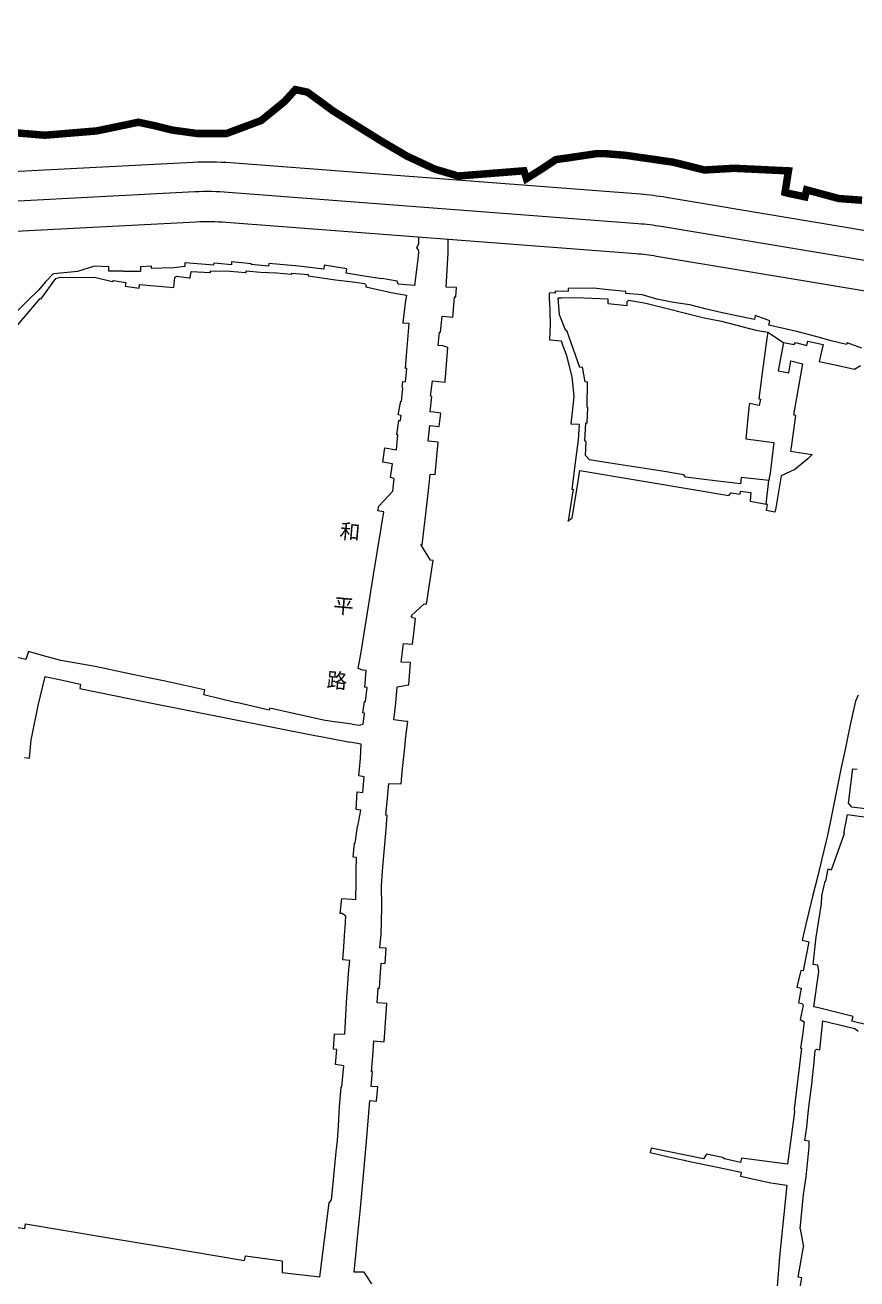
# Model space of a CAD drawing. Extents: x 529262 to 576451, y 2694391 to 2717535.
# Drawn here: x 566821.5 to 567044.2, y 2710400.7 to 2710736.6 of the extents above; entities that cross this region are included whole.
import ezdxf
from ezdxf.xclip import XClip

# ---------------------------------------------------------------- set-up
doc = ezdxf.new("R2010")
doc.units = 0
doc.header["$XCLIPFRAME"] = 0
for name, color, linetype in [('PP-COM', 7, 'Continuous'), ('RD-中线', 40, 'Continuous'), ('RD-红线', 7, 'Continuous'), ('RD-街巷路', 8, 'Continuous'), ('RD-路名', 7, 'Continuous'), ('河流', 4, 'Continuous')]:
    doc.layers.add(name, color=color, linetype=linetype)
doc.styles.add('黑体', font='simhei.ttf')

# ---------------------------------------------------------------- blocks, each defined once
blk = doc.blocks.new('A$C19FD0107')
at = {"layer": 'RD-中线', "color": 8, "linetype": 'Continuous'}
blk.add_lwpolyline([(-3938.91, 16280.78), (-4006.14, 16292.01, 0.022258), (-4012.33, 16292.76), (-4122.09, 16301.18, 0.032174), (-4131.09, 16301.29), (-4205.5, 16297.41, -0.007977), (-4207.73, 16297.32), (-4277.75, 16295.91), (-4280.7, 16295.84, -0.037227), (-4291.09, 16296.36), (-4372.08, 16306.53, 0.007853), (-4374.27, 16306.77), (-4486.25, 16317.26, -0.008137), (-4488.51, 16317.51), (-4529.54, 16322.71, -0.015991), (-4533.96, 16323.42), (-4709.18, 16357.11, -0.012869), (-4712.7, 16357.88), (-4759.16, 16369.32, -0.012869), (-4762.63, 16370.27), (-4892.31, 16409.38, -0.017764)], format="xyb", dxfattribs=at)
at = {"layer": 'RD-中线', "color": 8, "linetype": 'Continuous', "flags": 128}
for points in [[(-4490.73, 14139.44, 0), (-4490.29, 14139.42)], [(-3818.25, 14086.17, 0), (-3817.74, 14086.17)]]:
    blk.add_lwpolyline(points, format="xyb", dxfattribs=at)
at = {"layer": 'RD-红线', "color": 8, "linetype": 'Continuous', "flags": 128}
for points in [[(-4578.11, 16340.05), (-4532.45, 16331.27, 0.015991), (-4528.54, 16330.65), (-4487.51, 16325.45, 0.008137), (-4485.5, 16325.23), (-4373.52, 16314.73, -0.007853), (-4371.09, 16314.47), (-4290.09, 16304.3, 0.037227), (-4280.89, 16303.84), (-4277.93, 16303.91), (-4207.89, 16305.32, 0.007977), (-4205.92, 16305.39), (-4131.5, 16309.28, -0.032174), (-4121.48, 16309.15), (-4011.72, 16300.74, -0.022258), (-4004.83, 16299.9), (-3937.59, 16288.67, -0.043554)], [(-4581.1, 16324.33), (-4535.47, 16315.56, 0.015991), (-4530.55, 16314.78), (-4489.52, 16309.58, 0.008137), (-4486.99, 16309.3), (-4375.02, 16298.8, -0.007853), (-4373.08, 16298.59), (-4292.09, 16288.42, 0.037227), (-4280.5, 16287.84), (-4277.57, 16287.91), (-4207.57, 16289.33, 0.007977), (-4205.08, 16289.42), (-4130.67, 16293.3, -0.032174), (-4122.7, 16293.2), (-4012.94, 16284.79, -0.022258), (-4007.46, 16284.12), (-3940.23, 16272.89, -0.043554)]]:
    blk.add_lwpolyline(points, format="xyb", dxfattribs=at)
at = {"layer": '河流', "color": 8, "const_width": 2, "elevation": 145.93}
blk.add_lwpolyline([(-3952.39, 16299.06), (-3958.65, 16299.53), (-3967.23, 16301.84), (-3967.69, 16299.99), (-3972.1, 16300.91), (-3973.02, 16301.15), (-3972.1, 16306.94), (-3986.7, 16307.63), (-3994.58, 16307.17), (-4002.92, 16309.25), (-4015.67, 16311.1), (-4021.47, 16311.57), (-4023.32, 16311.57), (-4031.12, 16310.42), (-4034.36, 16309.96), (-4037.84, 16307.64), (-4042.25, 16304.86), (-4042.94, 16306.95), (-4060.56, 16305.56), (-4066.81, 16307.41), (-4074.23, 16310.88), (-4080.95, 16314.82), (-4093.93, 16322.92), (-4100.89, 16328.02), (-4104.13, 16328.71), (-4107.03, 16325.51), (-4113.29, 16320.42), (-4122.56, 16316.95), (-4130.44, 16316.95), (-4137.16, 16317.87), (-4141.8, 16319.03), (-4146.2, 16319.96), (-4157.33, 16317.64), (-4171.24, 16316.48), (-4182.36, 16317.41)], dxfattribs=at)
at = {"layer": '河流', "color": 8, "const_width": 2}
blk.add_lwpolyline([(-4064.36, 16306.68), (-4066.81, 16307.41), (-4074.23, 16310.88), (-4080.95, 16314.82), (-4093.93, 16322.92), (-4100.89, 16328.02), (-4104.13, 16328.71), (-4107.03, 16325.51), (-4113.29, 16320.42), (-4122.56, 16316.95), (-4130.44, 16316.95), (-4137.16, 16317.87), (-4141.8, 16319.03), (-4146.2, 16319.96), (-4157.33, 16317.64), (-4171.24, 16316.48), (-4182.36, 16317.41)], dxfattribs=at)

msp = doc.modelspace()

# ---------------------------------------------------------------- linework, layer by layer
at = {"layer": 'RD-街巷路', "color": 8}
for points, elevation in [([(566926.962, 2710678.074), (566926.962, 2710679.843)], 138.151), ([(566934.745, 2710675.562), (566934.745, 2710679.246)], 146.721), ([(566961.898, 2710662.677), (566961.898, 2710664.783)], 139.758), ([(567020.371, 2710654.339), (567020.227, 2710653.287), (567019.063, 2710644.734), (567017.943, 2710636.499), (567018.382, 2710636.418), (567018.061, 2710634.696), (567015.505, 2710635.172), (567015.321, 2710634.182), (567014.514, 2710625.714), (567022.002, 2710624.76), (567020.923, 2710615.829), (567020.804, 2710615.843), (567020.655, 2710614.557)], 146.473), ([(567024.562, 2710651.516), (567023.173, 2710643.976), (567025.997, 2710643.455), (567026.574, 2710646.671), (567029.656, 2710645.859), (567027.249, 2710632.163), (567027.664, 2710632.061), (567027.812, 2710632.025), (567026.6, 2710623.492), (567026.457, 2710622.482), (567032.234, 2710621.586), (567031.086, 2710620.408), (567027.589, 2710617.526), (567023.973, 2710615.838), (567022.47, 2710607.223), (567022.279, 2710606.131), (567020.023, 2710606.521), (567020.321, 2710608.145), (567019.921, 2710608.221)], 139.664), ([(567029.01, 2710414.132), (567029.906, 2710409.315)], 142.464)]:
    msp.add_lwpolyline(points, dxfattribs=dict(at, elevation=elevation))
at = {"layer": 'RD-街巷路', "color": 8, "linetype": 'Continuous'}
for points, elevation in [([(566914.362, 2710399.39), (566912.291, 2710402.461), (566909.634, 2710402.493), (566909.726, 2710403.472), (566910.154, 2710407.857), (566910.539, 2710411.797), (566910.961, 2710416.045), (566911.34, 2710419.632), (566912.127, 2710428.459), (566912.463, 2710432.533), (566912.874, 2710437.523), (566913.777, 2710448.481), (566915.594, 2710448.333), (566915.903, 2710452.116), (566914.196, 2710452.266), (566914.548, 2710456.267), (566914.268, 2710456.267), (566914.618, 2710460.391), (566914.902, 2710464.424), (566917.643, 2710464.229), (566918.355, 2710474.451), (566915.778, 2710474.613), (566916.046, 2710478.594), (566916.376, 2710478.559), (566916.582, 2710481.419), (566916.81, 2710485.234), (566917.862, 2710485.156), (566918.152, 2710489.262), (566916.52, 2710489.385), (566916.795, 2710493.064), (566916.927, 2710496.146), (566917.025, 2710500.58), (566916.948, 2710505.962), (566917.295, 2710511.105), (566917.718, 2710516.086), (566918.066, 2710520.064), (566918.485, 2710524.853), (566918.093, 2710524.887), (566918.486, 2710529.494), (566918.853, 2710533.365), (566922.159, 2710533.293), (566922.574, 2710537.431), (566923.077, 2710542.15), (566923.443, 2710546.007), (566923.942, 2710550.022), (566923.516, 2710550.061), (566920.234, 2710550.45), (566920.723, 2710554.903), (566921.141, 2710559.338), (566924.24, 2710559.801), (566924.726, 2710565.842), (566922.202, 2710565.922), (566922.843, 2710570.937), (566925.241, 2710570.742), (566925.632, 2710574.355), (566925.989, 2710577.647), (566925.197, 2710577.815), (566924.849, 2710578.296), (566928.306, 2710581.523), (566928.989, 2710581.42), (566930.729, 2710593.186), (566930.077, 2710593.276), (566927.482, 2710597.407), (566927.822, 2710597.339), (566928.351, 2710601.894), (566928.791, 2710605.691), (566929.6, 2710612.666), (566929.975, 2710616.294), (566931.254, 2710616.157), (566932.115, 2710624.81), (566929.377, 2710625.11), (566929.84, 2710629.329), (566932.39, 2710629.014), (566932.837, 2710632.651), (566930.971, 2710632.872), (566929.974, 2710632.992), (566930.439, 2710637.114), (566930.038, 2710637.165), (566930.562, 2710641.321), (566933.961, 2710640.944), (566933.975, 2710641.178), (566934.316, 2710645.699), (566934.66, 2710650.252), (566933.354, 2710650.641), (566932.082, 2710650.769), (566932.445, 2710654.369), (566932.76, 2710654.337), (566933.192, 2710658.621), (566936.067, 2710658.359), (566936.406, 2710662.553), (566936.505, 2710663.778), (566936.815, 2710663.754), (566937.015, 2710666.255), (566934.239, 2710666.357), (566934.745, 2710675.562)], 150.072), ([(566925.887, 2710666.861), (566926.826, 2710674.555), (566926.94, 2710675.965), (566926.857, 2710676.373), (566926.373, 2710676.912), (566926.962, 2710678.074)], 138.151), ([(566925.897, 2710666.792), (566925.887, 2710666.861), (566921.395, 2710667.152), (566921.127, 2710668.028), (566916.997, 2710668.705), (566916.988, 2710668.623), (566912.315, 2710669.37), (566907.422, 2710670.153), (566907.604, 2710671.289), (566901.531, 2710672.26), (566901.474, 2710671.167), (566893.993, 2710672.101), (566893.786, 2710672.101), (566886.722, 2710672.75), (566886.647, 2710672.019), (566882.065, 2710672.489), (566882.082, 2710672.654), (566876.8, 2710673.148), (566876.719, 2710672.346), (566873.069, 2710672.715), (566871.988, 2710672.797), (566871.949, 2710672.29), (566864.342, 2710672.869), (566864.285, 2710672.87), (566864.302, 2710671.924), (566861.353, 2710671.523), (566858.078, 2710671.509), (566855.357, 2710671.426), (566855.33, 2710671.995), (566852.407, 2710671.863), (566852.412, 2710670.567), (566847.885, 2710670.617), (566847.742, 2710670.626), (566843.929, 2710670.65), (566843.929, 2710671.8), (566840.033, 2710672.045), (566835.53, 2710670.597), (566829.177, 2710669.99), (566829.11, 2710670.064), (566826.903, 2710667.747), (566825.153, 2710665.698), (566822.151, 2710662.725), (566816.997, 2710657.554)], 138.151), ([(566819.072, 2710655.716), (566825.507, 2710663.301), (566825.743, 2710663.18), (566829.729, 2710668.676), (566830.985, 2710669.088), (566839.611, 2710668.936), (566840.044, 2710669.075), (566844.804, 2710667.892), (566845.136, 2710668.174), (566848.462, 2710667.606), (566848.251, 2710666.649), (566852.026, 2710666.121), (566852.168, 2710667.084), (566861.298, 2710666.27), (566861.592, 2710668.956), (566862.001, 2710669.285), (566865.316, 2710668.926), (566865.735, 2710668.887), (566865.922, 2710670.615), (566871.07, 2710670.347), (566871.12, 2710670.347), (566871.123, 2710670.798), (566876.341, 2710670.653), (566876.426, 2710670.66), (566880.495, 2710670.337), (566880.666, 2710670.317), (566880.713, 2710670.717), (566884.508, 2710670.414), (566888.817, 2710670.256), (566892.926, 2710669.896), (566892.954, 2710670.114), (566897.302, 2710669.739), (566897.264, 2710669.429), (566900.96, 2710668.883), (566904.65, 2710668.327), (566908.558, 2710667.923), (566912.389, 2710667.347), (566912.656, 2710667.104), (566912.777, 2710666.779), (566912.74, 2710666.437), (566919.535, 2710664.989), (566923.624, 2710664.227), (566923.475, 2710663.061), (566923.525, 2710663.053)], 135.459), ([(567045.581, 2710650.077), (567041.59, 2710651.491), (567041.424, 2710651.023), (567037.374, 2710652.017), (567033.189, 2710653.139), (567028.536, 2710654.386), (567024.597, 2710655.306), (567020.663, 2710656.225), (567020.874, 2710657.344), (567016.972, 2710658.765), (567016.778, 2710657.684), (567012.022, 2710658.7), (567007.812, 2710659.6), (567003.581, 2710660.606), (566999.511, 2710661.644), (566995.077, 2710662.255), (566990.626, 2710663.195), (566986.762, 2710664.29), (566982.334, 2710664.673), (566982.358, 2710665.257), (566977.617, 2710665.711), (566973.663, 2710666.09), (566966.94, 2710666.011), (566966.909, 2710665.254), (566963.423, 2710665.326), (566963.423, 2710664.782), (566961.9, 2710664.835)], 146.693), ([(566909.109, 2710549.283), (566910.945, 2710549.017), (566911.985, 2710549.338), (566912.404, 2710552.269), (566911.963, 2710552.322), (566912.383, 2710555.358), (566912.609, 2710555.358), (566913.12, 2710559.106), (566912.447, 2710559.231), (566912.853, 2710563.651), (566911.916, 2710563.787), (566910.709, 2710564.252), (566911.44, 2710568.607), (566912.807, 2710576.976), (566913.902, 2710583.678), (566914.106, 2710584.883), (566914.826, 2710589.343), (566916.834, 2710601.79), (566917.548, 2710606.214), (566915.958, 2710606.471), (566916.2, 2710607.685), (566919.998, 2710611.723), (566920.335, 2710615.163), (566919.299, 2710615.365), (566919.853, 2710619.086), (566917.26, 2710619.528), (566917.826, 2710623.31), (566920.924, 2710622.8), (566921.335, 2710626.806), (566921.029, 2710626.845), (566921.525, 2710630.695), (566922.042, 2710630.62), (566922.223, 2710632.041), (566921.382, 2710632.16), (566922.137, 2710635.872), (566922.246, 2710635.858), (566922.651, 2710639.344), (566922.416, 2710639.652), (566922.514, 2710640.205), (566922.677, 2710641.127), (566923.34, 2710641.045), (566923.663, 2710644.555), (566923.322, 2710644.584), (566923.619, 2710648.062), (566924.353, 2710656.628), (566922.676, 2710656.772), (566922.698, 2710656.946), (566923.444, 2710662.813), (566923.475, 2710663.061)], 135.459), ([(566961.898, 2710662.677), (566962.08, 2710656.492), (566961.929, 2710652.29), (566964.992, 2710652.023), (566965.517, 2710650.65), (566966.362, 2710648.329), (566967.9, 2710642.361), (566968.438, 2710637.059), (566967.968, 2710632.886), (566967.62, 2710629.795), (566969.813, 2710629.68), (566969.594, 2710625.507), (566968.968, 2710620.763), (566967.931, 2710612.27), (566968.24, 2710612.22), (566966.867, 2710603.766), (566966.856, 2710603.7), (566967.947, 2710604.553), (566969.377, 2710613.264), (566970.069, 2710617.233), (567001.989, 2710611.894), (567009.89, 2710610.579), (567010.52, 2710611.269), (567012.954, 2710610.918), (567013.082, 2710611.73), (567015.802, 2710611.343), (567015.666, 2710609.023), (567019.921, 2710608.221), (567020.655, 2710614.557), (567013.255, 2710615.403), (567013.047, 2710613.706), (567006.954, 2710614.45), (567002.572, 2710614.979), (566998.356, 2710615.489), (566997.842, 2710616.14), (566994.103, 2710616.705), (566993.766, 2710616.819), (566989.744, 2710617.442), (566978.123, 2710619.216), (566974.228, 2710619.872), (566972.655, 2710620.136), (566971.584, 2710621.296), (566971.763, 2710624.99), (566971.356, 2710625.115), (566971.596, 2710630.015), (566972.007, 2710629.995), (566972.209, 2710634.152), (566972.021, 2710634.268), (566972.128, 2710640.902), (566971.48, 2710641.049), (566970.775, 2710644.932), (566970.066, 2710644.848), (566966.543, 2710654.791), (566966.31, 2710654.677), (566964.608, 2710658.967), (566964.257, 2710663.53), (566965.14, 2710663.552), (566968.98, 2710663.651), (566977.537, 2710663.221), (566977.562, 2710662.042), (566982.681, 2710661.45), (566982.744, 2710662.41), (566983.144, 2710662.881), (566987.678, 2710662.125), (567003.335, 2710658.161), (567007.956, 2710657.293), (567017.135, 2710654.9), (567020.371, 2710654.339), (567024.562, 2710651.516), (567027.386, 2710650.996), (567027.747, 2710651.535), (567030.844, 2710650.789), (567031.123, 2710651.945), (567035.144, 2710651.023), (567034.14, 2710646.498), (567038.403, 2710645.566), (567043.578, 2710644.434), (567045.193, 2710645.418)], 146.693), ([(566909.109, 2710549.283), (566904.355, 2710549.934), (566901.869, 2710550.249), (566893.364, 2710552.158), (566887.003, 2710553.6), (566886.878, 2710553.069), (566878.089, 2710555.146), (566878.065, 2710555.039), (566873.761, 2710556.065), (566869.363, 2710557.164), (566869.656, 2710558.474), (566869.476, 2710558.514), (566858.986, 2710560.793), (566854.545, 2710561.693), (566848.564, 2710562.993), (566840.229, 2710564.724), (566831.084, 2710566.38), (566826.406, 2710567.61), (566822.383, 2710568.78), (566821.724, 2710566.64), (566817.537, 2710567.593)], 135.459), ([(566821.287, 2710540.372), (566822.663, 2710540.223), (566823.155, 2710545.072), (566823.258, 2710545.909), (566825.01, 2710554.31), (566826.866, 2710562.045), (566831.056, 2710561.174), (566836.334, 2710560.055), (566836.107, 2710558.845), (566854.124, 2710555.169), (566899.041, 2710546.258), (566900.643, 2710545.961), (566908.42, 2710544.449)], 135.459), ([(567044.578, 2710557.091), (567043.816, 2710555.436), (567043.151, 2710552.328), (567042.105, 2710547.439), (567041.058, 2710542.55), (567040.032, 2710537.656), (567039.042, 2710532.755), (567038.052, 2710527.854), (567037.061, 2710522.953), (567036.282, 2710519.096), (567036.029, 2710518.062), (567034.838, 2710513.206), (567033.647, 2710508.35), (567032.455, 2710503.494), (567031.264, 2710498.637), (567030.549, 2710495.72), (567029.52, 2710491.437), (567031.36, 2710491.013), (567029.79, 2710483.204), (567029.175, 2710483.346), (567028.133, 2710478.821), (567029.337, 2710478.561), (567028.601, 2710474.625), (567029.593, 2710474.44), (567029.821, 2710473.968), (567029.029, 2710470.201), (567030.063, 2710469.58), (567029.678, 2710465.969), (567029.134, 2710462.519), (567029.424, 2710462.473), (567027.417, 2710446.162), (567027.511, 2710445.468), (567025.633, 2710431.426), (567013.35, 2710433.059), (567013.337, 2710432.994), (567013.091, 2710431.829), (567008.73, 2710432.806), (567008.249, 2710433.178), (567003.97, 2710434.127), (567003.113, 2710432.812), (566989.172, 2710435.702), (566988.853, 2710434.516), (566993.382, 2710433.468), (566997.979, 2710432.507), (566998.223, 2710432.44), (567009.076, 2710430.125), (567013.245, 2710429.236), (567013.049, 2710428.177), (567021.13, 2710426.391), (567025.501, 2710425.807), (567023.459, 2710406.563), (567021.783, 2710385.047)], 142.464), ([(566880.481, 2710406.898), (566890.284, 2710405.543), (566890.324, 2710402.414), (566900.375, 2710401.251), (566902.874, 2710421.024), (566903.554, 2710421.892), (566903.885, 2710425.31), (566904.383, 2710430.065), (566904.829, 2710434.693), (566905.135, 2710437.794), (566905.429, 2710441.582), (566905.707, 2710446.839), (566906.107, 2710452.065), (566906.335, 2710452.1), (566906.815, 2710457.795), (566904.613, 2710458.131), (566904.976, 2710462.158), (566904.043, 2710462.227), (566904.345, 2710466.31), (566907.135, 2710466.23), (566907.396, 2710471.353), (566907.598, 2710476.12), (566907.87, 2710479.634), (566908.131, 2710482.551), (566908.427, 2710485.99), (566906.61, 2710486.187), (566906.881, 2710489.628), (566907.129, 2710493.892), (566907.201, 2710494.607), (566907.386, 2710497.897), (566906.354, 2710498.542), (566905.856, 2710498.601), (566906.338, 2710502.616), (566909.03, 2710502.39), (566910.066, 2710502.29), (566910.083, 2710502.597), (566910.148, 2710506.575), (566910.176, 2710509.974), (566910.23, 2710513.571), (566909.318, 2710513.668), (566909.727, 2710517.414), (566909.85, 2710517.4), (566910.518, 2710522.016), (566910.62, 2710521.998), (566911.35, 2710526.248), (566910.11, 2710526.423), (566910.376, 2710531.162), (566911.916, 2710530.954), (566912.269, 2710535.177), (566910.87, 2710535.424), (566911.332, 2710540.082), (566911.46, 2710543.964), (566908.42, 2710544.449)], 135.459), ([(567047.26, 2710526.485), (567042.858, 2710527.025), (567041.981, 2710528.178), (567043.09, 2710537.371), (567044.282, 2710537.265)], 142.464), ([(567046.914, 2710468.708), (567042.892, 2710469.719), (567043.201, 2710470.946), (567033.94, 2710473.274), (567032.674, 2710473.593), (567034.061, 2710483.003), (567033.751, 2710484.749), (567032.534, 2710484.949), (567033.281, 2710492.206), (567034.731, 2710501.193), (567034.853, 2710503.279), (567035.744, 2710507.27), (567035.936, 2710507.227), (567036.556, 2710510.515), (567037.411, 2710510.311), (567039.319, 2710515.549), (567040.937, 2710519.991), (567040.742, 2710520.025), (567041.709, 2710525.067), (567048.708, 2710524.146)], 145.187), ([(567029.01, 2710414.132), (567029.937, 2710423.329), (567030.674, 2710427.988), (567031.45, 2710436.05), (567031.453, 2710437.618), (567030.312, 2710437.772), (567030.777, 2710441.326), (567031.263, 2710446.006), (567031.714, 2710449.424), (567032.21, 2710453.51), (567032.253, 2710453.867), (567032.636, 2710457.023), (567032.667, 2710457.865), (567033.035, 2710461.875), (567033.419, 2710462.231), (567034.285, 2710462.09), (567035.118, 2710469.861), (567043.64, 2710467.772), (567044.567, 2710467.071)], 142.464), ([(566759.773, 2710423.121), (566762.781, 2710422.719), (566765.71, 2710422.238), (566769.14, 2710421.788), (566773.606, 2710421.079), (566777.851, 2710420.464), (566781.991, 2710419.866), (566790.338, 2710418.659), (566795.013, 2710417.983), (566795.3, 2710419.495), (566805.606, 2710417.533), (566806.833, 2710416.41), (566809.955, 2710415.924), (566813.017, 2710415.463), (566816.57, 2710414.887), (566821.387, 2710414.147), (566821.608, 2710415.457), (566821.626, 2710415.446)], 135.459), ([(566821.608, 2710415.457), (566844.419, 2710411.619), (566857.976, 2710409.329), (566857.976, 2710409.329), (566857.976, 2710409.329), (566880.269, 2710405.624), (566880.481, 2710406.898)], 135.459), ([(567026.574, 2710384.369), (567029.467, 2710400.999), (567028.48, 2710401.166), (567029.906, 2710409.315)], 142.464)]:
    msp.add_lwpolyline(points, dxfattribs=dict(at, elevation=elevation))

# ---------------------------------------------------------------- block references
at = {"layer": 'PP-COM'}
ref = msp.add_blockref('A$C19FD0107', (570997.993, 2694390.603), dxfattribs=at)
XClip(ref).set_block_clipping_path([(-9366.4383134884, 14428.6043910822), (-3328.4480743363, 17452.7484863754)])

# ---------------------------------------------------------------- texts
at = {"layer": 'RD-路名', "color": 7, "insert": (566905.959, 2710603.093), "char_height": 4, "width": 50.99419, "attachment_point": 1, "rotation": 355, "style": '黑体'}
msp.add_mtext('和\\P\\P\\P平\\P\\P\\P路', dxfattribs=at)

doc.saveas('drawing.dxf')
